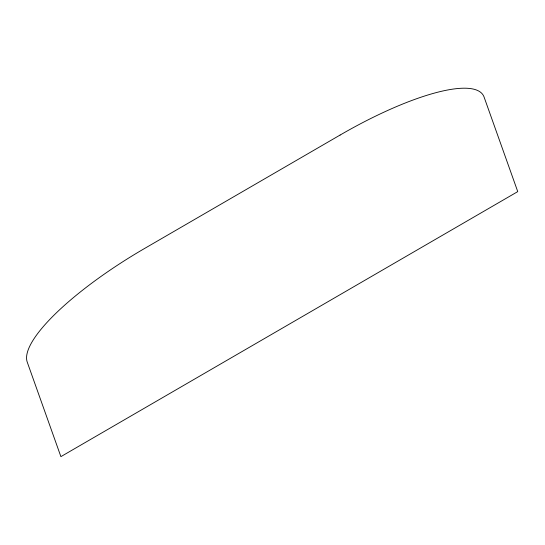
<?xml version="1.0" encoding="UTF-8"?>
<svg xmlns="http://www.w3.org/2000/svg" width="545" height="545" viewBox="0 0 545 545"><rect width="100%" height="100%" fill="white"/><g stroke="black" fill="none" stroke-linecap="round" stroke-linejoin="round"><path stroke-width="0.82" d="M340.114 135.044L144.323 248.622A151.094 39.397 -30.9 0 0 27.25 362.139L60.897 456.635L517.75 191.615L484.103 97.119A151.094 39.397 -30.9 0 0 340.114 135.044"/></g></svg>
